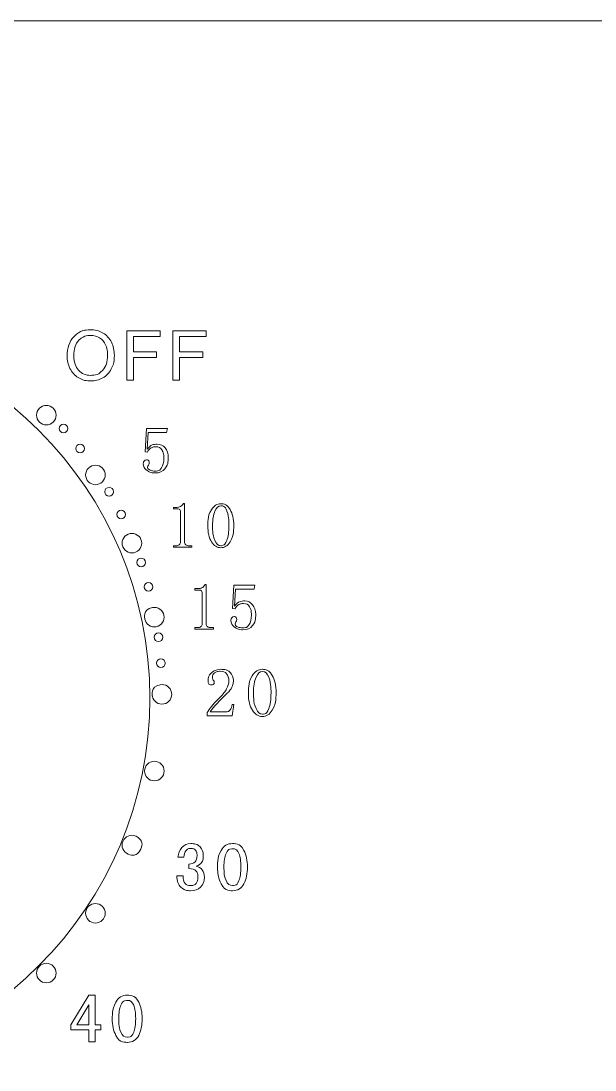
# Model space of a CAD drawing. Header units: millimetres. Extents: x 3104083 to 3173399, y -3165492 to -3044687.
# Drawn here: x 3123128.1 to 3123156.9, y -3134848.7 to -3134796 of the extents above; entities that cross this region are included whole.
import ezdxf

# ---------------------------------------------------------------- set-up
doc = ezdxf.new("R2010")
doc.units = ezdxf.units.MM
doc.header["$LTSCALE"] = 500
doc.header["$MEASUREMENT"] = 0
doc.layers.add('ZB_厨柜', color=7, linetype='CONTINUOUS')
doc.layers.add('电器', color=85, linetype='CONTINUOUS', lineweight=15)

# ---------------------------------------------------------------- blocks, each defined once
blk = doc.blocks.new('双灶具平面')
at = {"layer": '电器'}
blk.add_line((216860.644, -106326.366), (216400.644, -106326.366), dxfattribs=at)
for centre, radius in [((216550.644, -106360.366), 19), ((216565.309, -106346.832), 0.218), ((216566.142, -106347.838), 0.218), ((216567.598, -106350.001), 0.218), ((216568.208, -106351.145), 0.218), ((216569.212, -106353.552), 0.218), ((216569.573, -106354.782), 0.218), ((216570.078, -106357.314), 0.218), ((216570.202, -106358.609), 0.218)]:
    blk.add_circle(centre, radius, dxfattribs=at)
for points, knots in [([(216565.493, -106343.191), (216565.493, -106342.779), (216565.603, -106342.457), (216565.824, -106342.224), (216565.824, -106342.224), (216566.045, -106341.992), (216566.33, -106341.875), (216566.68, -106341.875), (216566.68, -106341.875), (216566.909, -106341.875), (216567.116, -106341.93), (216567.299, -106342.039)], [0, 0, 0, 0, 0.0909091, 0.0909091, 0.0909091, 0.1363636, 0.1818182, 0.1818182, 0.1818182, 0.2272727, 0.2727273, 0.2727273, 0.2727273, 0.2727273]), ([(216567.124, -106342.281), (216566.993, -106342.199), (216566.845, -106342.157), (216566.682, -106342.157), (216566.682, -106342.157), (216566.449, -106342.157), (216566.25, -106342.237), (216566.082, -106342.397)], [0.6666667, 0.6666667, 0.6666667, 0.6666667, 0.7777778, 0.7777778, 0.7777778, 0.8333333, 0.8888889, 0.8888889, 0.8888889, 0.8888889]), ([(216567.287, -106343.899), (216567.446, -106343.726), (216567.526, -106343.479), (216567.526, -106343.16), (216567.526, -106343.16), (216567.526, -106342.958), (216567.491, -106342.782), (216567.423, -106342.632)], [0.3333333, 0.3333333, 0.3333333, 0.3333333, 0.4444444, 0.4444444, 0.4444444, 0.5, 0.5555556, 0.5555556, 0.5555556, 0.5555556]), ([(216567.719, -106342.497), (216567.816, -106342.692), (216567.864, -106342.914), (216567.864, -106343.162), (216567.864, -106343.162), (216567.864, -106343.413), (216567.813, -106343.638), (216567.712, -106343.836)], [0.3636364, 0.3636364, 0.3636364, 0.3636364, 0.4545455, 0.4545455, 0.4545455, 0.5, 0.5454545, 0.5454545, 0.5454545, 0.5454545]), ([(216566.072, -106343.902), (216566.233, -106344.074), (216566.434, -106344.16), (216566.677, -106344.16), (216566.677, -106344.16), (216566.924, -106344.16), (216567.127, -106344.073), (216567.287, -106343.899)], [0.1111111, 0.1111111, 0.1111111, 0.1111111, 0.2222222, 0.2222222, 0.2222222, 0.2777778, 0.3333333, 0.3333333, 0.3333333, 0.3333333]), ([(216567.281, -106344.287), (216567.094, -106344.39), (216566.894, -106344.44), (216566.679, -106344.44), (216566.679, -106344.44), (216566.445, -106344.44), (216566.236, -106344.384), (216566.053, -106344.271)], [0.6363636, 0.6363636, 0.6363636, 0.6363636, 0.7272727, 0.7272727, 0.7272727, 0.7727273, 0.8181818, 0.8181818, 0.8181818, 0.8181818]), ([(216570.251, -106347.907), (216570.186, -106347.8), (216570.09, -106347.746), (216569.961, -106347.746), (216569.961, -106347.746), (216569.866, -106347.746), (216569.784, -106347.763), (216569.716, -106347.798)], [0.60714286, 0.60714286, 0.60714286, 0.60714286, 0.64285714, 0.64285714, 0.64285714, 0.66071429, 0.67857143, 0.67857143, 0.67857143, 0.67857143]), ([(216570.238, -106348.804), (216570.311, -106348.692), (216570.347, -106348.533), (216570.347, -106348.327), (216570.347, -106348.327), (216570.347, -106348.155), (216570.315, -106348.015), (216570.251, -106347.907)], [0.53571429, 0.53571429, 0.53571429, 0.53571429, 0.57142857, 0.57142857, 0.57142857, 0.58928571, 0.60714286, 0.60714286, 0.60714286, 0.60714286]), ([(216570.412, -106347.804), (216570.515, -106347.929), (216570.567, -106348.095), (216570.567, -106348.301), (216570.567, -106348.301), (216570.567, -106348.533), (216570.513, -106348.718), (216570.405, -106348.856)], [0.03571429, 0.03571429, 0.03571429, 0.03571429, 0.07142857, 0.07142857, 0.07142857, 0.08928571, 0.10714286, 0.10714286, 0.10714286, 0.10714286]), ([(216570.405, -106348.856), (216570.298, -106348.993), (216570.132, -106349.062), (216569.909, -106349.062), (216569.909, -106349.062), (216569.754, -106349.062), (216569.617, -106349.017), (216569.496, -106348.927), (216569.496, -106348.927), (216569.375, -106348.837), (216569.316, -106348.727), (216569.316, -106348.598), (216569.316, -106348.598), (216569.316, -106348.546), (216569.33, -106348.501), (216569.361, -106348.462)], [0.1071429, 0.1071429, 0.1071429, 0.1071429, 0.1428571, 0.1428571, 0.1428571, 0.1607143, 0.1785714, 0.1785714, 0.1785714, 0.1964286, 0.2142857, 0.2142857, 0.2142857, 0.2321429, 0.25, 0.25, 0.25, 0.25]), ([(216569.361, -106348.462), (216569.391, -106348.424), (216569.432, -106348.405), (216569.483, -106348.405), (216569.483, -106348.405), (216569.534, -106348.405), (216569.569, -106348.421), (216569.586, -106348.456)], [0.25, 0.25, 0.25, 0.25, 0.28571429, 0.28571429, 0.28571429, 0.30357143, 0.32142857, 0.32142857, 0.32142857, 0.32142857]), ([(216569.574, -106348.669), (216569.548, -106348.699), (216569.534, -106348.731), (216569.534, -106348.766), (216569.534, -106348.766), (216569.534, -106348.834), (216569.576, -106348.886), (216569.657, -106348.92)], [0.39285714, 0.39285714, 0.39285714, 0.39285714, 0.42857143, 0.42857143, 0.42857143, 0.44642857, 0.46428571, 0.46428571, 0.46428571, 0.46428571]), ([(216569.586, -106348.456), (216569.603, -106348.49), (216569.612, -106348.52), (216569.612, -106348.546), (216569.612, -106348.546), (216569.612, -106348.598), (216569.6, -106348.639), (216569.574, -106348.669)], [0.32142857, 0.32142857, 0.32142857, 0.32142857, 0.35714286, 0.35714286, 0.35714286, 0.375, 0.39285714, 0.39285714, 0.39285714, 0.39285714]), ([(216569.657, -106348.92), (216569.739, -106348.955), (216569.828, -106348.972), (216569.922, -106348.972), (216569.922, -106348.972), (216570.06, -106348.972), (216570.165, -106348.916), (216570.238, -106348.804)], [0.46428571, 0.46428571, 0.46428571, 0.46428571, 0.5, 0.5, 0.5, 0.51785714, 0.53571429, 0.53571429, 0.53571429, 0.53571429]), ([(216572.742, -106352.526), (216572.616, -106352.332), (216572.552, -106352.059), (216572.552, -106351.705), (216572.552, -106351.705), (216572.552, -106351.376), (216572.613, -106351.111), (216572.736, -106350.909)], [0.125, 0.125, 0.125, 0.125, 0.25, 0.25, 0.25, 0.3125, 0.375, 0.375, 0.375, 0.375]), ([(216572.736, -106350.909), (216572.858, -106350.706), (216573.016, -106350.605), (216573.21, -106350.605), (216573.21, -106350.605), (216573.395, -106350.605), (216573.549, -106350.702), (216573.671, -106350.896)], [0.375, 0.375, 0.375, 0.375, 0.5, 0.5, 0.5, 0.5625, 0.625, 0.625, 0.625, 0.625]), ([(216573.507, -106352.451), (216573.579, -106352.274), (216573.614, -106352.025), (216573.614, -106351.705), (216573.614, -106351.705), (216573.614, -106351.402), (216573.58, -106351.159), (216573.513, -106350.978), (216573.513, -106350.978), (216573.446, -106350.797), (216573.345, -106350.706), (216573.21, -106350.706)], [0.625, 0.625, 0.625, 0.625, 0.75, 0.75, 0.75, 0.8125, 0.875, 0.875, 0.875, 0.9375, 1, 1, 1, 1]), ([(216573.671, -106350.896), (216573.793, -106351.09), (216573.854, -106351.359), (216573.854, -106351.705), (216573.854, -106351.705), (216573.854, -106352.05), (216573.793, -106352.322), (216573.671, -106352.52)], [0.625, 0.625, 0.625, 0.625, 0.75, 0.75, 0.75, 0.8125, 0.875, 0.875, 0.875, 0.875]), ([(216572.913, -106350.978), (216572.832, -106351.159), (216572.792, -106351.402), (216572.792, -106351.705), (216572.792, -106351.705), (216572.792, -106352.025), (216572.832, -106352.274), (216572.913, -106352.451)], [0.125, 0.125, 0.125, 0.125, 0.25, 0.25, 0.25, 0.3125, 0.375, 0.375, 0.375, 0.375]), ([(216572.913, -106352.451), (216572.992, -106352.627), (216573.092, -106352.716), (216573.21, -106352.716), (216573.21, -106352.716), (216573.336, -106352.716), (216573.435, -106352.627), (216573.507, -106352.451)], [0.375, 0.375, 0.375, 0.375, 0.5, 0.5, 0.5, 0.5625, 0.625, 0.625, 0.625, 0.625]), ([(216574.642, -106355.778), (216574.578, -106355.67), (216574.481, -106355.617), (216574.352, -106355.617), (216574.352, -106355.617), (216574.257, -106355.617), (216574.176, -106355.634), (216574.107, -106355.668)], [0.60714286, 0.60714286, 0.60714286, 0.60714286, 0.64285714, 0.64285714, 0.64285714, 0.66071429, 0.67857143, 0.67857143, 0.67857143, 0.67857143]), ([(216569.968, -106356.783), (216569.703, -106356.835), (216569.444, -106356.662), (216569.391, -106356.397), (216569.391, -106356.397), (216569.338, -106356.132), (216569.511, -106355.873), (216569.776, -106355.821)], [0.5, 0.5, 0.5, 0.5, 0.75, 0.75, 0.75, 0.875, 1, 1, 1, 1]), ([(216574.629, -106356.675), (216574.703, -106356.563), (216574.739, -106356.404), (216574.739, -106356.197), (216574.739, -106356.197), (216574.739, -106356.025), (216574.706, -106355.885), (216574.642, -106355.778)], [0.53571429, 0.53571429, 0.53571429, 0.53571429, 0.57142857, 0.57142857, 0.57142857, 0.58928571, 0.60714286, 0.60714286, 0.60714286, 0.60714286]), ([(216574.803, -106355.675), (216574.906, -106355.799), (216574.958, -106355.965), (216574.958, -106356.171), (216574.958, -106356.171), (216574.958, -106356.404), (216574.904, -106356.589), (216574.797, -106356.726)], [0.03571429, 0.03571429, 0.03571429, 0.03571429, 0.07142857, 0.07142857, 0.07142857, 0.08928571, 0.10714286, 0.10714286, 0.10714286, 0.10714286]), ([(216573.887, -106356.797), (216573.767, -106356.707), (216573.707, -106356.598), (216573.707, -106356.468), (216573.707, -106356.468), (216573.707, -106356.417), (216573.722, -106356.372), (216573.752, -106356.333)], [0.17857143, 0.17857143, 0.17857143, 0.17857143, 0.21428571, 0.21428571, 0.21428571, 0.23214286, 0.25, 0.25, 0.25, 0.25]), ([(216573.752, -106356.333), (216573.782, -106356.294), (216573.823, -106356.275), (216573.875, -106356.275), (216573.875, -106356.275), (216573.926, -106356.275), (216573.96, -106356.292), (216573.978, -106356.327)], [0.25, 0.25, 0.25, 0.25, 0.28571429, 0.28571429, 0.28571429, 0.30357143, 0.32142857, 0.32142857, 0.32142857, 0.32142857]), ([(216573.965, -106356.539), (216573.939, -106356.569), (216573.926, -106356.602), (216573.926, -106356.636), (216573.926, -106356.636), (216573.926, -106356.705), (216573.967, -106356.757), (216574.048, -106356.791)], [0.39285714, 0.39285714, 0.39285714, 0.39285714, 0.42857143, 0.42857143, 0.42857143, 0.44642857, 0.46428571, 0.46428571, 0.46428571, 0.46428571]), ([(216573.978, -106356.327), (216573.995, -106356.361), (216574.003, -106356.391), (216574.003, -106356.417), (216574.003, -106356.417), (216574.003, -106356.468), (216573.991, -106356.509), (216573.965, -106356.539)], [0.32142857, 0.32142857, 0.32142857, 0.32142857, 0.35714286, 0.35714286, 0.35714286, 0.375, 0.39285714, 0.39285714, 0.39285714, 0.39285714]), ([(216574.048, -106356.791), (216574.13, -106356.825), (216574.219, -106356.842), (216574.314, -106356.842), (216574.314, -106356.842), (216574.451, -106356.842), (216574.556, -106356.786), (216574.629, -106356.675)], [0.46428571, 0.46428571, 0.46428571, 0.46428571, 0.5, 0.5, 0.5, 0.51785714, 0.53571429, 0.53571429, 0.53571429, 0.53571429]), ([(216574.797, -106356.726), (216574.69, -106356.864), (216574.524, -106356.933), (216574.3, -106356.933), (216574.3, -106356.933), (216574.146, -106356.933), (216574.008, -106356.888), (216573.887, -106356.797)], [0.10714286, 0.10714286, 0.10714286, 0.10714286, 0.14285714, 0.14285714, 0.14285714, 0.16071429, 0.17857143, 0.17857143, 0.17857143, 0.17857143]), ([(216572.829, -106359.462), (216572.861, -106359.499), (216572.877, -106359.535), (216572.877, -106359.571), (216572.877, -106359.571), (216572.877, -106359.616), (216572.865, -106359.649), (216572.843, -106359.672), (216572.843, -106359.672), (216572.82, -106359.695), (216572.787, -106359.706), (216572.741, -106359.706), (216572.741, -106359.706), (216572.687, -106359.706), (216572.644, -106359.69), (216572.613, -106359.659), (216572.613, -106359.659), (216572.581, -106359.627), (216572.565, -106359.575), (216572.565, -106359.503), (216572.565, -106359.503), (216572.565, -106359.313), (216572.633, -106359.17), (216572.769, -106359.07)], [0.1724138, 0.1724138, 0.1724138, 0.1724138, 0.2068966, 0.2068966, 0.2068966, 0.2241379, 0.2413793, 0.2413793, 0.2413793, 0.2586207, 0.2758621, 0.2758621, 0.2758621, 0.2931034, 0.3103448, 0.3103448, 0.3103448, 0.3275862, 0.3448276, 0.3448276, 0.3448276, 0.362069, 0.3793103, 0.3793103, 0.3793103, 0.3793103]), ([(216572.769, -106359.07), (216572.904, -106358.971), (216573.048, -106358.921), (216573.201, -106358.921), (216573.201, -106358.921), (216573.417, -106358.921), (216573.578, -106358.976), (216573.681, -106359.084)], [0.37931034, 0.37931034, 0.37931034, 0.37931034, 0.4137931, 0.4137931, 0.4137931, 0.43103448, 0.44827586, 0.44827586, 0.44827586, 0.44827586]), ([(216572.897, -106359.104), (216572.82, -106359.163), (216572.782, -106359.237), (216572.782, -106359.327), (216572.782, -106359.327), (216572.782, -106359.381), (216572.798, -106359.427), (216572.829, -106359.462)], [0.10344828, 0.10344828, 0.10344828, 0.10344828, 0.13793103, 0.13793103, 0.13793103, 0.15517241, 0.17241379, 0.17241379, 0.17241379, 0.17241379]), ([(216573.499, -106359.145), (216573.427, -106359.059), (216573.318, -106359.016), (216573.174, -106359.016), (216573.174, -106359.016), (216573.066, -106359.016), (216572.974, -106359.046), (216572.897, -106359.104)], [0.03448276, 0.03448276, 0.03448276, 0.03448276, 0.06896552, 0.06896552, 0.06896552, 0.0862069, 0.10344828, 0.10344828, 0.10344828, 0.10344828]), ([(216573.681, -106359.084), (216573.785, -106359.192), (216573.837, -106359.327), (216573.837, -106359.489), (216573.837, -106359.489), (216573.837, -106359.598), (216573.812, -106359.706), (216573.762, -106359.814)], [0.44827586, 0.44827586, 0.44827586, 0.44827586, 0.48275862, 0.48275862, 0.48275862, 0.5, 0.51724138, 0.51724138, 0.51724138, 0.51724138]), ([(216574.792, -106360.978), (216574.657, -106360.771), (216574.589, -106360.478), (216574.589, -106360.098), (216574.589, -106360.098), (216574.589, -106359.747), (216574.654, -106359.463), (216574.785, -106359.246)], [0.125, 0.125, 0.125, 0.125, 0.25, 0.25, 0.25, 0.3125, 0.375, 0.375, 0.375, 0.375]), ([(216574.785, -106359.246), (216574.916, -106359.03), (216575.085, -106358.921), (216575.293, -106358.921), (216575.293, -106358.921), (216575.491, -106358.921), (216575.656, -106359.025), (216575.786, -106359.233)], [0.375, 0.375, 0.375, 0.375, 0.5, 0.5, 0.5, 0.5625, 0.625, 0.625, 0.625, 0.625]), ([(216574.975, -106359.321), (216574.889, -106359.515), (216574.846, -106359.774), (216574.846, -106360.098), (216574.846, -106360.098), (216574.846, -106360.441), (216574.889, -106360.708), (216574.975, -106360.897)], [0.125, 0.125, 0.125, 0.125, 0.25, 0.25, 0.25, 0.3125, 0.375, 0.375, 0.375, 0.375]), ([(216575.611, -106360.897), (216575.687, -106360.708), (216575.726, -106360.441), (216575.726, -106360.098), (216575.726, -106360.098), (216575.726, -106359.774), (216575.689, -106359.515), (216575.617, -106359.321)], [0.625, 0.625, 0.625, 0.625, 0.75, 0.75, 0.75, 0.8125, 0.875, 0.875, 0.875, 0.875]), ([(216575.786, -106359.233), (216575.917, -106359.44), (216575.982, -106359.729), (216575.982, -106360.098), (216575.982, -106360.098), (216575.982, -106360.468), (216575.917, -106360.76), (216575.786, -106360.971)], [0.625, 0.625, 0.625, 0.625, 0.75, 0.75, 0.75, 0.8125, 0.875, 0.875, 0.875, 0.875]), ([(216570.349, -106360.659), (216570.083, -106360.711), (216569.825, -106360.538), (216569.772, -106360.273), (216569.772, -106360.273), (216569.719, -106360.008), (216569.892, -106359.749), (216570.157, -106359.696)], [0.5, 0.5, 0.5, 0.5, 0.75, 0.75, 0.75, 0.875, 1, 1, 1, 1]), ([(216574.975, -106360.897), (216575.06, -106361.086), (216575.166, -106361.181), (216575.293, -106361.181), (216575.293, -106361.181), (216575.428, -106361.181), (216575.534, -106361.086), (216575.611, -106360.897)], [0.375, 0.375, 0.375, 0.375, 0.5, 0.5, 0.5, 0.5625, 0.625, 0.625, 0.625, 0.625]), ([(216568.291, -106367.559), (216568.395, -106367.309), (216568.683, -106367.19), (216568.932, -106367.293), (216568.932, -106367.293), (216569.182, -106367.397), (216569.301, -106367.685), (216569.198, -106367.934), (216569.198, -106367.934), (216569.094, -106368.184), (216568.807, -106368.303), (216568.557, -106368.2)], [0.25, 0.25, 0.25, 0.25, 0.5, 0.5, 0.5, 0.625, 0.75, 0.75, 0.75, 0.875, 1, 1, 1, 1]), ([(216571.252, -106367.861), (216571.365, -106367.734), (216571.516, -106367.671), (216571.705, -106367.671), (216571.705, -106367.671), (216571.904, -106367.671), (216572.057, -106367.728), (216572.165, -106367.841)], [0.74074074, 0.74074074, 0.74074074, 0.74074074, 0.77777778, 0.77777778, 0.77777778, 0.7962963, 0.81481481, 0.81481481, 0.81481481, 0.81481481]), ([(216573.222, -106368.017), (216573.344, -106367.786), (216573.536, -106367.671), (216573.797, -106367.671), (216573.797, -106367.671), (216574.059, -106367.671), (216574.248, -106367.786), (216574.365, -106368.017)], [0.625, 0.625, 0.625, 0.625, 0.75, 0.75, 0.75, 0.8125, 0.875, 0.875, 0.875, 0.875]), ([(216571.942, -106368.01), (216571.892, -106367.947), (216571.814, -106367.915), (216571.705, -106367.915), (216571.705, -106367.915), (216571.598, -106367.915), (216571.514, -106367.953), (216571.456, -106368.03)], [0.55555556, 0.55555556, 0.55555556, 0.55555556, 0.59259259, 0.59259259, 0.59259259, 0.61111111, 0.62962963, 0.62962963, 0.62962963, 0.62962963]), ([(216571.915, -106368.592), (216571.982, -106368.52), (216572.017, -106368.412), (216572.017, -106368.267), (216572.017, -106368.267), (216572.017, -106368.159), (216571.992, -106368.073), (216571.942, -106368.01)], [0.48148148, 0.48148148, 0.48148148, 0.48148148, 0.51851852, 0.51851852, 0.51851852, 0.53703704, 0.55555556, 0.55555556, 0.55555556, 0.55555556]), ([(216572.165, -106367.841), (216572.273, -106367.953), (216572.328, -106368.091), (216572.328, -106368.253), (216572.328, -106368.253), (216572.328, -106368.407), (216572.301, -106368.526), (216572.246, -106368.612)], [0.81481481, 0.81481481, 0.81481481, 0.81481481, 0.85185185, 0.85185185, 0.85185185, 0.87037037, 0.88888889, 0.88888889, 0.88888889, 0.88888889]), ([(216573.222, -106369.688), (216573.1, -106369.453), (216573.039, -106369.174), (216573.039, -106368.848), (216573.039, -106368.848), (216573.039, -106368.524), (216573.1, -106368.247), (216573.222, -106368.017)], [0.375, 0.375, 0.375, 0.375, 0.5, 0.5, 0.5, 0.5625, 0.625, 0.625, 0.625, 0.625]), ([(216573.472, -106368.172), (216573.4, -106368.334), (216573.364, -106368.56), (216573.364, -106368.848), (216573.364, -106368.848), (216573.364, -106369.137), (216573.4, -106369.365), (216573.472, -106369.532)], [0.375, 0.375, 0.375, 0.375, 0.5, 0.5, 0.5, 0.5625, 0.625, 0.625, 0.625, 0.625]), ([(216574.115, -106368.172), (216574.047, -106368.01), (216573.942, -106367.928), (216573.797, -106367.928), (216573.797, -106367.928), (216573.653, -106367.928), (216573.544, -106368.01), (216573.472, -106368.172)], [0.125, 0.125, 0.125, 0.125, 0.25, 0.25, 0.25, 0.3125, 0.375, 0.375, 0.375, 0.375]), ([(216571.962, -106369.674), (216572.025, -106369.602), (216572.057, -106369.489), (216572.057, -106369.336), (216572.057, -106369.336), (216572.057, -106369.21), (216572.023, -106369.111), (216571.955, -106369.039)], [0.2962963, 0.2962963, 0.2962963, 0.2962963, 0.33333333, 0.33333333, 0.33333333, 0.35185185, 0.37037037, 0.37037037, 0.37037037, 0.37037037]), ([(216572.186, -106369.857), (216572.055, -106369.979), (216571.89, -106370.04), (216571.692, -106370.04), (216571.692, -106370.04), (216571.494, -106370.04), (216571.329, -106369.979), (216571.198, -106369.857)], [0.03703704, 0.03703704, 0.03703704, 0.03703704, 0.07407407, 0.07407407, 0.07407407, 0.09259259, 0.11111111, 0.11111111, 0.11111111, 0.11111111]), ([(216571.415, -106369.668), (216571.482, -106369.745), (216571.575, -106369.783), (216571.692, -106369.783), (216571.692, -106369.783), (216571.809, -106369.783), (216571.899, -106369.746), (216571.962, -106369.674)], [0.22222222, 0.22222222, 0.22222222, 0.22222222, 0.25925926, 0.25925926, 0.25925926, 0.27777778, 0.2962963, 0.2962963, 0.2962963, 0.2962963]), ([(216574.365, -106369.688), (216574.248, -106369.922), (216574.059, -106370.04), (216573.797, -106370.04), (216573.797, -106370.04), (216573.536, -106370.04), (216573.344, -106369.922), (216573.222, -106369.688)], [0.125, 0.125, 0.125, 0.125, 0.25, 0.25, 0.25, 0.3125, 0.375, 0.375, 0.375, 0.375]), ([(216573.472, -106369.532), (216573.544, -106369.699), (216573.653, -106369.783), (216573.797, -106369.783), (216573.797, -106369.783), (216573.942, -106369.783), (216574.047, -106369.699), (216574.115, -106369.532)], [0.625, 0.625, 0.625, 0.625, 0.75, 0.75, 0.75, 0.8125, 0.875, 0.875, 0.875, 0.875]), ([(216567.941, -106377.302), (216567.819, -106377.067), (216567.758, -106376.788), (216567.758, -106376.463), (216567.758, -106376.463), (216567.758, -106376.139), (216567.819, -106375.861), (216567.941, -106375.631)], [0.375, 0.375, 0.375, 0.375, 0.5, 0.5, 0.5, 0.5625, 0.625, 0.625, 0.625, 0.625]), ([(216567.941, -106375.631), (216568.062, -106375.401), (216568.255, -106375.286), (216568.516, -106375.286), (216568.516, -106375.286), (216568.777, -106375.286), (216568.967, -106375.401), (216569.084, -106375.631)], [0.625, 0.625, 0.625, 0.625, 0.75, 0.75, 0.75, 0.8125, 0.875, 0.875, 0.875, 0.875]), ([(216568.834, -106375.786), (216568.766, -106375.624), (216568.66, -106375.543), (216568.516, -106375.543), (216568.516, -106375.543), (216568.372, -106375.543), (216568.263, -106375.624), (216568.191, -106375.786)], [0.125, 0.125, 0.125, 0.125, 0.25, 0.25, 0.25, 0.3125, 0.375, 0.375, 0.375, 0.375]), ([(216568.191, -106375.786), (216568.119, -106375.949), (216568.083, -106376.174), (216568.083, -106376.463), (216568.083, -106376.463), (216568.083, -106376.752), (216568.119, -106376.98), (216568.191, -106377.146)], [0.375, 0.375, 0.375, 0.375, 0.5, 0.5, 0.5, 0.5625, 0.625, 0.625, 0.625, 0.625]), ([(216568.191, -106377.146), (216568.263, -106377.313), (216568.372, -106377.397), (216568.516, -106377.397), (216568.516, -106377.397), (216568.66, -106377.397), (216568.766, -106377.313), (216568.834, -106377.146)], [0.625, 0.625, 0.625, 0.625, 0.75, 0.75, 0.75, 0.8125, 0.875, 0.875, 0.875, 0.875]), ([(216569.084, -106377.302), (216568.967, -106377.537), (216568.777, -106377.654), (216568.516, -106377.654), (216568.516, -106377.654), (216568.255, -106377.654), (216568.062, -106377.537), (216567.941, -106377.302)], [0.125, 0.125, 0.125, 0.125, 0.25, 0.25, 0.25, 0.3125, 0.375, 0.375, 0.375, 0.375])]:
    blk.add_open_spline(points, degree=3, knots=knots, dxfattribs=at)
for points in [[(216568.496, -106344.398), (216568.496, -106344.398), (216568.496, -106341.919), (216568.496, -106341.919)], [(216568.496, -106341.919), (216568.496, -106341.919), (216570.169, -106341.919), (216570.169, -106341.919)], [(216570.169, -106341.919), (216570.169, -106341.919), (216570.169, -106342.211), (216570.169, -106342.211)], [(216570.804, -106344.398), (216570.804, -106344.398), (216570.804, -106341.919), (216570.804, -106341.919)], [(216570.804, -106341.919), (216570.804, -106341.919), (216572.477, -106341.919), (216572.477, -106341.919)], [(216572.477, -106341.919), (216572.477, -106341.919), (216572.477, -106342.211), (216572.477, -106342.211)], [(216566.082, -106342.397), (216565.915, -106342.556), (216565.831, -106342.823), (216565.831, -106343.196)], [(216567.423, -106342.632), (216567.355, -106342.481), (216567.255, -106342.364), (216567.124, -106342.281)], [(216567.299, -106342.039), (216567.483, -106342.148), (216567.623, -106342.301), (216567.719, -106342.497)], [(216570.169, -106342.211), (216570.169, -106342.211), (216568.824, -106342.211), (216568.824, -106342.211)], [(216568.824, -106342.211), (216568.824, -106342.211), (216568.824, -106342.979), (216568.824, -106342.979)], [(216572.477, -106342.211), (216572.477, -106342.211), (216571.133, -106342.211), (216571.133, -106342.211)], [(216571.133, -106342.211), (216571.133, -106342.211), (216571.133, -106342.979), (216571.133, -106342.979)], [(216568.824, -106342.979), (216568.824, -106342.979), (216569.987, -106342.979), (216569.987, -106342.979)], [(216569.987, -106342.979), (216569.987, -106342.979), (216569.987, -106343.272), (216569.987, -106343.272)], [(216571.133, -106342.979), (216571.133, -106342.979), (216572.296, -106342.979), (216572.296, -106342.979)], [(216572.296, -106342.979), (216572.296, -106342.979), (216572.296, -106343.272), (216572.296, -106343.272)], [(216565.635, -106343.809), (216565.54, -106343.615), (216565.493, -106343.408), (216565.493, -106343.191)], [(216565.831, -106343.196), (216565.831, -106343.495), (216565.911, -106343.73), (216566.072, -106343.902)], [(216569.987, -106343.272), (216569.987, -106343.272), (216568.824, -106343.272), (216568.824, -106343.272)], [(216568.824, -106343.272), (216568.824, -106343.272), (216568.824, -106344.398), (216568.824, -106344.398)], [(216572.296, -106343.272), (216572.296, -106343.272), (216571.133, -106343.272), (216571.133, -106343.272)], [(216571.133, -106343.272), (216571.133, -106343.272), (216571.133, -106344.398), (216571.133, -106344.398)], [(216566.053, -106344.271), (216565.869, -106344.159), (216565.73, -106344.004), (216565.635, -106343.809)], [(216567.712, -106343.836), (216567.61, -106344.035), (216567.466, -106344.185), (216567.281, -106344.287)], [(216568.824, -106344.398), (216568.824, -106344.398), (216568.496, -106344.398), (216568.496, -106344.398)], [(216571.133, -106344.398), (216571.133, -106344.398), (216570.804, -106344.398), (216570.804, -106344.398)], [(216564.104, -106345.812), (216564.295, -106345.621), (216564.606, -106345.621), (216564.798, -106345.812)], [(216564.104, -106346.506), (216563.913, -106346.315), (216563.913, -106346.003), (216564.104, -106345.812)], [(216564.798, -106345.812), (216564.989, -106346.003), (216564.989, -106346.315), (216564.798, -106346.506)], [(216564.798, -106346.506), (216564.606, -106346.697), (216564.295, -106346.697), (216564.104, -106346.506)], [(216569.406, -106348.004), (216569.406, -106348.004), (216569.47, -106346.83), (216569.47, -106346.83)], [(216569.47, -106346.83), (216569.47, -106346.83), (216570.528, -106346.83), (216570.528, -106346.83)], [(216569.556, -106347.024), (216569.556, -106347.024), (216569.509, -106347.875), (216569.509, -106347.875)], [(216570.489, -106347.024), (216570.489, -106347.024), (216569.556, -106347.024), (216569.556, -106347.024)], [(216570.528, -106346.83), (216570.528, -106346.83), (216570.489, -106347.024), (216570.489, -106347.024)], [(216569.509, -106347.875), (216569.595, -106347.755), (216569.679, -106347.682), (216569.76, -106347.656)], [(216569.76, -106347.656), (216569.842, -106347.63), (216569.926, -106347.617), (216570.012, -106347.617)], [(216570.012, -106347.617), (216570.175, -106347.617), (216570.308, -106347.679), (216570.412, -106347.804)], [(216569.522, -106348.018), (216569.522, -106348.018), (216569.406, -106348.004), (216569.406, -106348.004)], [(216569.716, -106347.798), (216569.647, -106347.832), (216569.582, -106347.905), (216569.522, -106348.018)], [(216566.506, -106349.433), (216566.356, -106349.209), (216566.417, -106348.903), (216566.642, -106348.753)], [(216566.642, -106348.753), (216566.866, -106348.603), (216567.172, -106348.663), (216567.322, -106348.888)], [(216567.322, -106348.888), (216567.472, -106349.113), (216567.411, -106349.419), (216567.187, -106349.569)], [(216567.187, -106349.569), (216566.962, -106349.719), (216566.656, -106349.658), (216566.506, -106349.433)], [(216570.826, -106350.871), (216570.826, -106350.871), (216570.826, -106350.795), (216570.826, -106350.795)], [(216570.826, -106350.795), (216570.826, -106350.795), (216570.94, -106350.795), (216570.94, -106350.795)], [(216571.054, -106350.871), (216571.054, -106350.871), (216570.826, -106350.871), (216570.826, -106350.871)], [(216570.94, -106350.795), (216571.041, -106350.795), (216571.123, -106350.778), (216571.186, -106350.744)], [(216571.148, -106350.903), (216571.127, -106350.882), (216571.096, -106350.871), (216571.054, -106350.871)], [(216571.18, -106350.985), (216571.18, -106350.951), (216571.169, -106350.924), (216571.148, -106350.903)], [(216571.186, -106350.744), (216571.249, -106350.711), (216571.298, -106350.66), (216571.331, -106350.592)], [(216571.331, -106350.592), (216571.331, -106350.592), (216571.382, -106350.592), (216571.382, -106350.592)], [(216571.382, -106350.592), (216571.382, -106350.592), (216571.382, -106352.514), (216571.382, -106352.514)], [(216573.21, -106350.706), (216573.092, -106350.706), (216572.992, -106350.797), (216572.913, -106350.978)], [(216571.18, -106352.514), (216571.18, -106352.514), (216571.18, -106350.985), (216571.18, -106350.985)], [(216568.291, -106352.773), (216568.188, -106352.524), (216568.307, -106352.236), (216568.557, -106352.132)], [(216568.557, -106352.132), (216568.807, -106352.029), (216569.095, -106352.148), (216569.198, -106352.398)], [(216569.198, -106352.398), (216569.302, -106352.647), (216569.182, -106352.935), (216568.933, -106353.039)], [(216568.933, -106353.039), (216568.683, -106353.142), (216568.395, -106353.023), (216568.291, -106352.773)], [(216570.826, -106352.792), (216570.826, -106352.792), (216570.826, -106352.716), (216570.826, -106352.716)], [(216570.826, -106352.716), (216570.826, -106352.716), (216570.94, -106352.716), (216570.94, -106352.716)], [(216571.749, -106352.792), (216571.749, -106352.792), (216570.826, -106352.792), (216570.826, -106352.792)], [(216570.94, -106352.716), (216571.024, -106352.716), (216571.085, -106352.699), (216571.123, -106352.665)], [(216571.123, -106352.665), (216571.161, -106352.632), (216571.18, -106352.581), (216571.18, -106352.514)], [(216571.382, -106352.514), (216571.382, -106352.581), (216571.403, -106352.632), (216571.445, -106352.665)], [(216571.445, -106352.665), (216571.487, -106352.699), (216571.547, -106352.716), (216571.623, -106352.716)], [(216571.623, -106352.716), (216571.623, -106352.716), (216571.749, -106352.716), (216571.749, -106352.716)], [(216571.749, -106352.716), (216571.749, -106352.716), (216571.749, -106352.792), (216571.749, -106352.792)], [(216573.21, -106352.817), (216573.024, -106352.817), (216572.868, -106352.72), (216572.742, -106352.526)], [(216573.671, -106352.52), (216573.549, -106352.718), (216573.395, -106352.817), (216573.21, -106352.817)], [(216571.905, -106354.946), (216571.905, -106354.946), (216571.905, -106354.869), (216571.905, -106354.869)], [(216571.905, -106354.869), (216571.905, -106354.869), (216572.021, -106354.869), (216572.021, -106354.869)], [(216572.138, -106354.946), (216572.138, -106354.946), (216571.905, -106354.946), (216571.905, -106354.946)], [(216572.021, -106354.869), (216572.125, -106354.869), (216572.209, -106354.851), (216572.273, -106354.817)], [(216572.234, -106354.979), (216572.213, -106354.957), (216572.181, -106354.946), (216572.138, -106354.946)], [(216572.267, -106355.062), (216572.267, -106355.028), (216572.256, -106355), (216572.234, -106354.979)], [(216572.267, -106356.623), (216572.267, -106356.623), (216572.267, -106355.062), (216572.267, -106355.062)], [(216572.273, -106354.817), (216572.338, -106354.783), (216572.387, -106354.731), (216572.421, -106354.662)], [(216572.421, -106354.662), (216572.421, -106354.662), (216572.473, -106354.662), (216572.473, -106354.662)], [(216572.473, -106354.662), (216572.473, -106354.662), (216572.473, -106356.623), (216572.473, -106356.623)], [(216573.797, -106355.875), (216573.797, -106355.875), (216573.861, -106354.701), (216573.861, -106354.701)], [(216573.861, -106354.701), (216573.861, -106354.701), (216574.92, -106354.701), (216574.92, -106354.701)], [(216573.947, -106354.894), (216573.947, -106354.894), (216573.9, -106355.746), (216573.9, -106355.746)], [(216574.88, -106354.894), (216574.88, -106354.894), (216573.947, -106354.894), (216573.947, -106354.894)], [(216574.92, -106354.701), (216574.92, -106354.701), (216574.88, -106354.894), (216574.88, -106354.894)], [(216573.9, -106355.746), (216573.986, -106355.625), (216574.07, -106355.552), (216574.152, -106355.526)], [(216574.152, -106355.526), (216574.234, -106355.5), (216574.317, -106355.488), (216574.403, -106355.488)], [(216574.403, -106355.488), (216574.567, -106355.488), (216574.7, -106355.55), (216574.803, -106355.675)], [(216569.776, -106355.821), (216570.041, -106355.768), (216570.301, -106355.941), (216570.353, -106356.206)], [(216573.913, -106355.888), (216573.913, -106355.888), (216573.797, -106355.875), (216573.797, -106355.875)], [(216574.107, -106355.668), (216574.038, -106355.702), (216573.973, -106355.776), (216573.913, -106355.888)], [(216570.353, -106356.206), (216570.406, -106356.471), (216570.233, -106356.73), (216569.968, -106356.783)], [(216572.209, -106356.778), (216572.247, -106356.743), (216572.267, -106356.692), (216572.267, -106356.623)], [(216572.473, -106356.623), (216572.473, -106356.692), (216572.495, -106356.743), (216572.537, -106356.778)], [(216571.905, -106356.907), (216571.905, -106356.907), (216571.905, -106356.829), (216571.905, -106356.829)], [(216571.905, -106356.829), (216571.905, -106356.829), (216572.021, -106356.829), (216572.021, -106356.829)], [(216572.847, -106356.907), (216572.847, -106356.907), (216571.905, -106356.907), (216571.905, -106356.907)], [(216572.021, -106356.829), (216572.108, -106356.829), (216572.17, -106356.812), (216572.209, -106356.778)], [(216572.537, -106356.778), (216572.58, -106356.812), (216572.641, -106356.829), (216572.719, -106356.829)], [(216572.719, -106356.829), (216572.719, -106356.829), (216572.847, -106356.829), (216572.847, -106356.829)], [(216572.847, -106356.829), (216572.847, -106356.829), (216572.847, -106356.907), (216572.847, -106356.907)], [(216573.607, -106359.517), (216573.607, -106359.354), (216573.571, -106359.23), (216573.499, -106359.145)], [(216575.293, -106359.03), (216575.166, -106359.03), (216575.06, -106359.127), (216574.975, -106359.321)], [(216575.617, -106359.321), (216575.545, -106359.127), (216575.437, -106359.03), (216575.293, -106359.03)], [(216570.157, -106359.696), (216570.422, -106359.644), (216570.681, -106359.817), (216570.734, -106360.082)], [(216573.499, -106359.896), (216573.571, -106359.76), (216573.607, -106359.634), (216573.607, -106359.517)], [(216573.762, -106359.814), (216573.713, -106359.923), (216573.634, -106360.026), (216573.526, -106360.126)], [(216570.734, -106360.082), (216570.787, -106360.347), (216570.614, -106360.606), (216570.349, -106360.659)], [(216572.748, -106360.775), (216572.852, -106360.649), (216572.99, -106360.5), (216573.161, -106360.329)], [(216573.526, -106360.126), (216573.264, -106360.378), (216573.064, -106360.584), (216572.924, -106360.741)], [(216573.161, -106360.329), (216573.314, -106360.175), (216573.427, -106360.031), (216573.499, -106359.896)], [(216572.525, -106361.086), (216572.57, -106361.005), (216572.644, -106360.901), (216572.748, -106360.775)], [(216572.924, -106360.741), (216572.784, -106360.899), (216572.701, -106361.005), (216572.674, -106361.059)], [(216573.675, -106360.964), (216573.729, -106360.901), (216573.765, -106360.807), (216573.783, -106360.68)], [(216573.783, -106360.68), (216573.783, -106360.68), (216573.864, -106360.68), (216573.864, -106360.68)], [(216573.864, -106360.68), (216573.864, -106360.68), (216573.783, -106361.262), (216573.783, -106361.262)], [(216572.525, -106361.262), (216572.525, -106361.262), (216572.525, -106361.086), (216572.525, -106361.086)], [(216573.783, -106361.262), (216573.783, -106361.262), (216572.525, -106361.262), (216572.525, -106361.262)], [(216572.674, -106361.059), (216572.674, -106361.059), (216573.472, -106361.059), (216573.472, -106361.059)], [(216573.472, -106361.059), (216573.553, -106361.059), (216573.621, -106361.027), (216573.675, -106360.964)], [(216575.293, -106361.29), (216575.094, -106361.29), (216574.927, -106361.185), (216574.792, -106360.978)], [(216575.786, -106360.971), (216575.656, -106361.183), (216575.491, -106361.29), (216575.293, -106361.29)], [(216569.391, -106363.935), (216569.443, -106363.67), (216569.703, -106363.497), (216569.967, -106363.549)], [(216569.967, -106363.549), (216570.233, -106363.602), (216570.406, -106363.861), (216570.353, -106364.126)], [(216569.776, -106364.512), (216569.511, -106364.459), (216569.338, -106364.2), (216569.391, -106363.935)], [(216570.353, -106364.126), (216570.3, -106364.391), (216570.041, -106364.564), (216569.776, -106364.512)], [(216568.557, -106368.2), (216568.307, -106368.097), (216568.188, -106367.809), (216568.291, -106367.559)], [(216571.056, -106368.361), (216571.074, -106368.154), (216571.14, -106367.987), (216571.252, -106367.861)], [(216571.456, -106368.03), (216571.397, -106368.107), (216571.363, -106368.217), (216571.354, -106368.361)], [(216574.216, -106368.848), (216574.216, -106368.56), (216574.182, -106368.334), (216574.115, -106368.172)], [(216574.365, -106368.017), (216574.482, -106368.247), (216574.541, -106368.524), (216574.541, -106368.848)], [(216571.354, -106368.361), (216571.354, -106368.361), (216571.056, -106368.361), (216571.056, -106368.361)], [(216571.597, -106368.7), (216571.741, -106368.7), (216571.847, -106368.664), (216571.915, -106368.592)], [(216571.597, -106368.93), (216571.597, -106368.93), (216571.597, -106368.7), (216571.597, -106368.7)], [(216572.246, -106368.612), (216572.193, -106368.698), (216572.102, -106368.763), (216571.976, -106368.808)], [(216571.976, -106368.808), (216572.102, -106368.835), (216572.201, -106368.899), (216572.273, -106368.997)], [(216571.198, -106369.857), (216571.067, -106369.735), (216571.002, -106369.548), (216571.002, -106369.295)], [(216571.002, -106369.295), (216571.002, -106369.295), (216571.313, -106369.295), (216571.313, -106369.295)], [(216571.313, -106369.295), (216571.313, -106369.467), (216571.347, -106369.591), (216571.415, -106369.668)], [(216571.955, -106369.039), (216571.888, -106368.966), (216571.768, -106368.93), (216571.597, -106368.93)], [(216572.273, -106368.997), (216572.346, -106369.097), (216572.382, -106369.219), (216572.382, -106369.363)], [(216574.115, -106369.532), (216574.182, -106369.365), (216574.216, -106369.137), (216574.216, -106368.848)], [(216574.541, -106368.848), (216574.541, -106369.174), (216574.482, -106369.453), (216574.365, -106369.688)], [(216572.382, -106369.363), (216572.382, -106369.571), (216572.317, -106369.735), (216572.186, -106369.857)], [(216566.641, -106371.579), (216566.417, -106371.429), (216566.356, -106371.124), (216566.506, -106370.899)], [(216566.506, -106370.899), (216566.656, -106370.674), (216566.962, -106370.613), (216567.187, -106370.763)], [(216567.187, -106370.763), (216567.411, -106370.914), (216567.472, -106371.219), (216567.322, -106371.444)], [(216567.322, -106371.444), (216567.172, -106371.669), (216566.866, -106371.729), (216566.641, -106371.579)], [(216564.104, -106374.52), (216563.913, -106374.329), (216563.913, -106374.017), (216564.104, -106373.826)], [(216564.104, -106373.826), (216564.295, -106373.635), (216564.606, -106373.635), (216564.797, -106373.826)], [(216564.797, -106373.826), (216564.989, -106374.017), (216564.989, -106374.329), (216564.797, -106374.52)], [(216564.797, -106374.52), (216564.606, -106374.711), (216564.295, -106374.711), (216564.104, -106374.52)], [(216565.68, -106376.774), (216565.68, -106376.774), (216566.586, -106375.286), (216566.586, -106375.286)], [(216566.586, -106375.286), (216566.586, -106375.286), (216566.898, -106375.286), (216566.898, -106375.286)], [(216566.898, -106375.286), (216566.898, -106375.286), (216566.898, -106376.774), (216566.898, -106376.774)], [(216569.084, -106375.631), (216569.201, -106375.861), (216569.26, -106376.139), (216569.26, -106376.463)], [(216566.586, -106375.773), (216566.586, -106375.773), (216565.978, -106376.774), (216565.978, -106376.774)], [(216566.586, -106376.774), (216566.586, -106376.774), (216566.586, -106375.773), (216566.586, -106375.773)], [(216568.935, -106376.463), (216568.935, -106376.174), (216568.901, -106375.949), (216568.834, -106375.786)], [(216568.834, -106377.146), (216568.901, -106376.98), (216568.935, -106376.752), (216568.935, -106376.463)], [(216569.26, -106376.463), (216569.26, -106376.788), (216569.201, -106377.067), (216569.084, -106377.302)], [(216565.68, -106377.031), (216565.68, -106377.031), (216565.68, -106376.774), (216565.68, -106376.774)], [(216566.586, -106377.031), (216566.586, -106377.031), (216565.68, -106377.031), (216565.68, -106377.031)], [(216565.978, -106376.774), (216565.978, -106376.774), (216566.586, -106376.774), (216566.586, -106376.774)], [(216566.586, -106377.627), (216566.586, -106377.627), (216566.586, -106377.031), (216566.586, -106377.031)], [(216566.898, -106376.774), (216566.898, -106376.774), (216567.182, -106376.774), (216567.182, -106376.774)], [(216567.182, -106377.031), (216567.182, -106377.031), (216566.898, -106377.031), (216566.898, -106377.031)], [(216566.898, -106377.031), (216566.898, -106377.031), (216566.898, -106377.627), (216566.898, -106377.627)], [(216567.182, -106376.774), (216567.182, -106376.774), (216567.182, -106377.031), (216567.182, -106377.031)], [(216566.898, -106377.627), (216566.898, -106377.627), (216566.586, -106377.627), (216566.586, -106377.627)]]:
    blk.add_open_spline(points, degree=3, dxfattribs=at)

msp = doc.modelspace()

# ---------------------------------------------------------------- block references
at = {"layer": 'ZB_厨柜', "color": 253}
msp.add_blockref('双灶具平面', (2906564.874, -3028469.666), dxfattribs=at)

doc.saveas('drawing.dxf')
